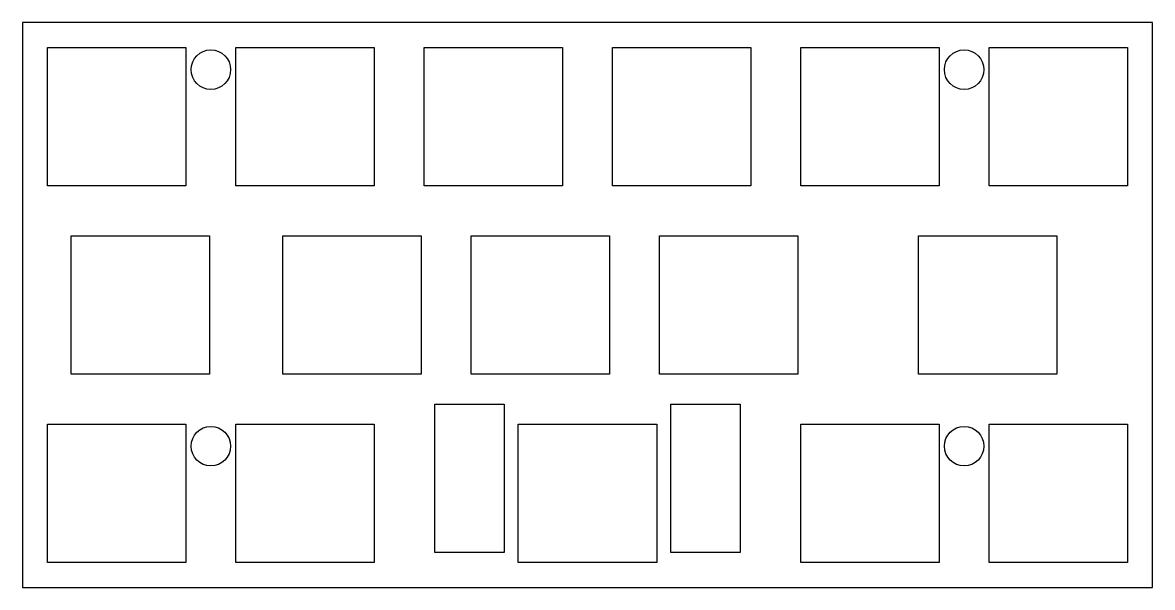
# Model space of a CAD drawing. Header units: millimetres. Extents: x 0 to 114, y -57 to 0.
import ezdxf

# ---------------------------------------------------------------- set-up
doc = ezdxf.new("R2010")
doc.units = ezdxf.units.MM
doc.layers.get('0').update_dxf_attribs({"linetype": 'CONTINUOUS'})

msp = doc.modelspace()

# ---------------------------------------------------------------- linework, layer by layer
for points in [[(0, -57.15), (114.3, -57.15), (114.3, 0), (0, 0)], [(2.525, -2.525), (16.525, -2.525), (16.525, -16.525), (2.525, -16.525)], [(21.575, -2.525), (35.575, -2.525), (35.575, -16.525), (21.575, -16.525)], [(40.625, -2.525), (54.625, -2.525), (54.625, -16.525), (40.625, -16.525)], [(59.675, -2.525), (73.675, -2.525), (73.675, -16.525), (59.675, -16.525)], [(78.725, -2.525), (92.725, -2.525), (92.725, -16.525), (78.725, -16.525)], [(97.775, -2.525), (111.775, -2.525), (111.775, -16.525), (97.775, -16.525)], [(4.90625, -21.575), (18.90625, -21.575), (18.90625, -35.575), (4.90625, -35.575)], [(26.3375, -21.575), (40.3375, -21.575), (40.3375, -35.575), (26.3375, -35.575)], [(45.3875, -21.575), (59.3875, -21.575), (59.3875, -35.575), (45.3875, -35.575)], [(64.4375, -21.575), (78.4375, -21.575), (78.4375, -35.575), (64.4375, -35.575)], [(90.63125, -21.575), (104.63125, -21.575), (104.63125, -35.575), (90.63125, -35.575)], [(48.712, -53.625), (41.712, -53.625), (41.712, -38.625), (48.712, -38.625)], [(72.588, -53.625), (65.588, -53.625), (65.588, -38.625), (72.588, -38.625)], [(2.525, -40.625), (16.525, -40.625), (16.525, -54.625), (2.525, -54.625)], [(21.575, -40.625), (35.575, -40.625), (35.575, -54.625), (21.575, -54.625)], [(50.15, -40.625), (64.15, -40.625), (64.15, -54.625), (50.15, -54.625)], [(78.725, -40.625), (92.725, -40.625), (92.725, -54.625), (78.725, -54.625)], [(97.775, -40.625), (111.775, -40.625), (111.775, -54.625), (97.775, -54.625)]]:
    msp.add_lwpolyline(points, close=True)
for centre in [(19.05, -4.7625), (95.25, -4.7625), (19.05, -42.8625), (95.25, -42.8625)]:
    msp.add_circle(centre, 2)

doc.saveas('drawing.dxf')
